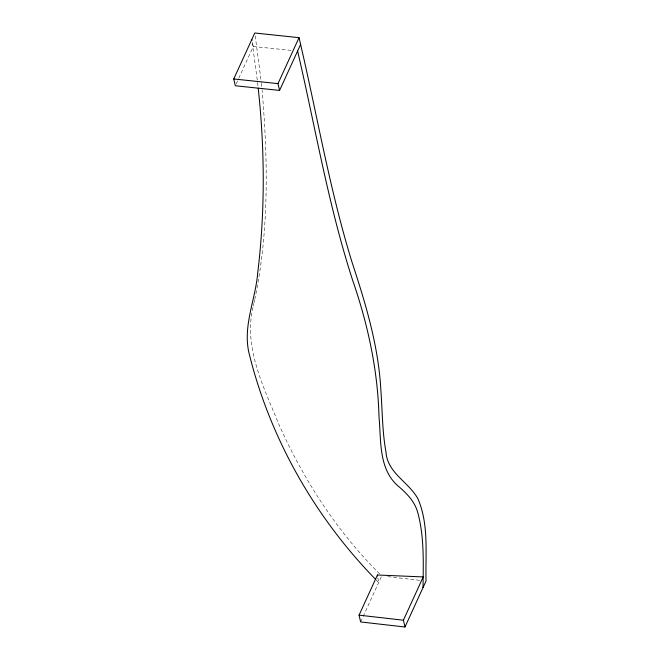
<?xml version="1.0" encoding="UTF-8"?>
<svg xmlns="http://www.w3.org/2000/svg" width="660" height="660" viewBox="0 0 660 660"><rect width="100%" height="100%" fill="white"/><g stroke="black" fill="none" stroke-linecap="round" stroke-linejoin="round"><path stroke-width="0.49" stroke-dasharray="3.3 2.47" d="M252.945 307.354C243.342 348.505 264.363 388.327 279.287 425.37C304.029 480.414 337.301 531.902 380.267 574.514M253.291 305.803L253.836 303.435M254.776 299.417C269.197 230.868 267.935 159.778 262.111 90.337M254.017 302.651L254.587 300.226M236.181 83.886L238.318 79.216M238.747 78.276L253.3 46.505L252.343 42.174M360.64 621.943L362.736 617.356M363.157 616.44L381.315 576.79M253.3 46.505L292.066 50.465M387.733 576.659L419.983 580.338M375.845 579.62L378.683 582.533A73.392 25.08 -83.5 0 1 377.941 578.374M377.858 577.896L377.933 578.374M255.222 35.904L261.302 82.426M252.211 42.471L257.474 81.518M261.401 83.358L262.012 89.314M257.582 82.45L257.986 86.188"/><path stroke-width="0.99" d="M423.027 587.598C423.299 562.139 424.421 536.101 417.425 511.385C414.166 500.742 406.048 492.707 397.749 485.719C378.353 468.468 381.233 440.063 378.997 416.617C377.809 369.93 367.777 323.977 352.539 279.939C328.317 205.177 315.356 127.438 297.611 51.034M300.613 44.467L279.576 90.42L235.323 85.759L233.739 78.969L254.785 33L299.038 37.661L300.613 44.467C317.551 117.373 330.107 191.458 352.291 263.051C365.871 304.342 378.543 346.442 380.853 390.126C382.412 410.71 382.231 431.508 385.951 451.869C387.337 473.121 408.787 481.99 417.937 498.787C429.025 524.444 425.378 553.831 426.03 581.031L404.984 627L360.64 621.943L359.057 615.153L377.438 575L423.217 576.931L403.4 620.21L404.984 627M279.576 90.42L277.992 83.63L299.038 37.661M233.739 78.969L277.992 83.63M359.057 615.153L403.4 620.21M375.136 578.894C314.185 516.236 269.313 436.862 248.737 351.904C243.028 325.042 255.544 299.392 257.714 272.902C265.163 211.596 264.833 149.424 258.192 88.06M251.782 39.567L251.963 40.433M377.578 575.974L377.438 575"/></g></svg>
